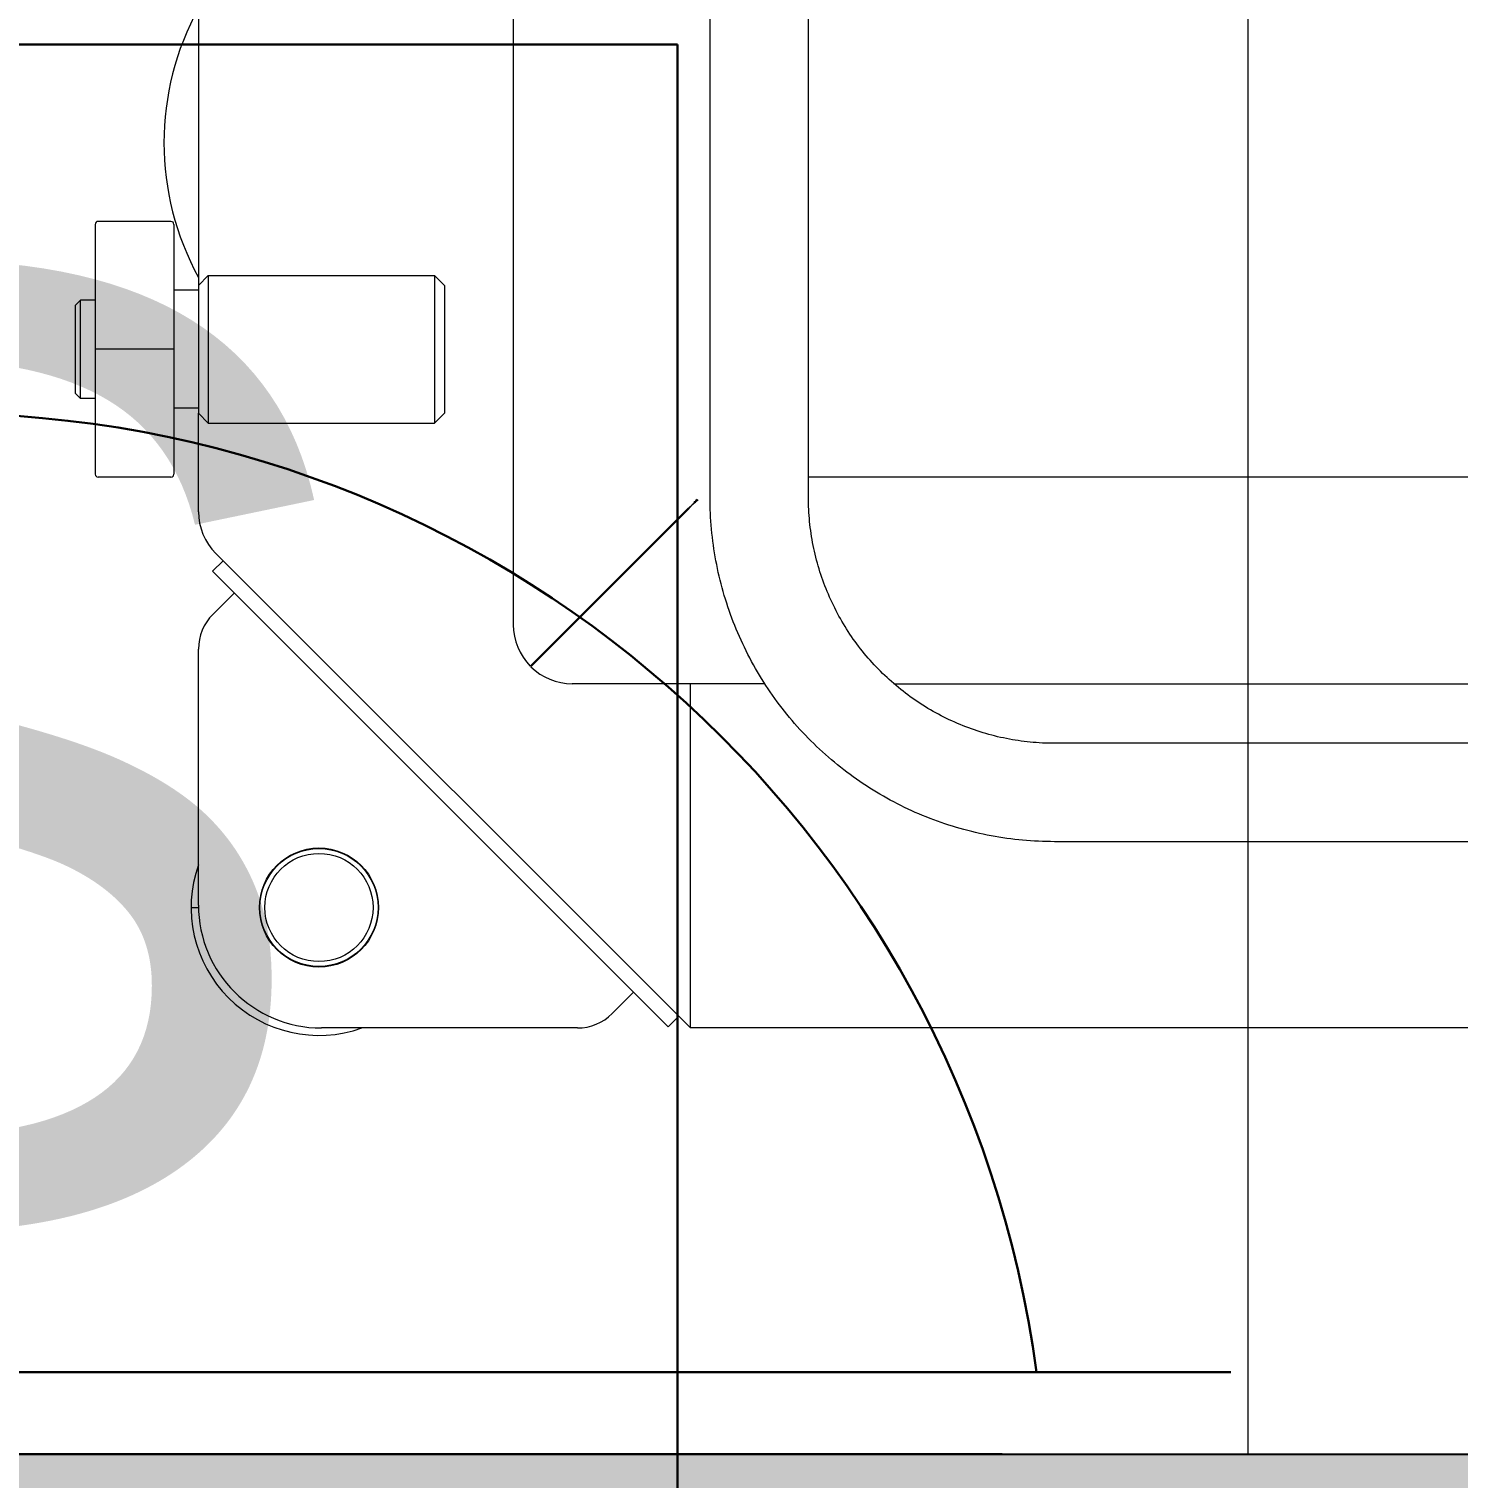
# Model space of a CAD drawing. Extents: x -5598 to 26293, y -3808 to 13850.
# Drawn here: x -732.39 to -717.87, y 2199.76 to 2214.49 of the extents above; entities that cross this region are included whole.
import ezdxf

# ---------------------------------------------------------------- set-up
doc = ezdxf.new("R2010")
doc.units = 0
doc.header["$LTSCALE"] = 100
doc.header["$MEASUREMENT"] = 0
doc.linetypes.add('HIDDEN', pattern=[0.375, 0.25, -0.125])
doc.layers.add('AD', color=5, linetype='Continuous', lineweight=9)
doc.layers.add('AK', color=7, linetype='Continuous', lineweight=15)
for name, color, linetype in [('IZ', 7, 'Continuous'), ('KOLON', 7, 'Continuous'), ('OLCU DIS', 7, 'Continuous'), ('TARAMA', 7, 'Continuous')]:
    doc.layers.add(name, color=color, linetype=linetype)
for name, color, linetype, lineweight, true_color in [('MAKPA ELEKTRIK', 7, 'Continuous', 30, 0x93039a), ('MAKPA GAZ', 7, 'Continuous', 30, 0x046a38), ('MAKPA SIHHI', 7, 'Continuous', 30, 0x428a93)]:
    doc.layers.add(name, color=color, linetype=linetype, lineweight=lineweight, true_color=true_color)
doc.styles.add('MAKPA TESISAT', font='arial.ttf', dxfattribs={"height": 10})
doc.styles.add('olcu', font='romans.shx', dxfattribs={"width": 0.5})
doc.styles.get("Standard").update_dxf_attribs({"font": 'arial.ttf'})
doc.dimstyles.new('1-200', dxfattribs={"dimtxt": 40, "dimasz": 2, "dimexe": 0, "dimexo": 0, "dimgap": 10, "dimtad": 1, "dimdec": 4, "dimrnd": 0.1, "dimzin": 9, "dimdsep": 46, "dimtxsty": 'olcu', "dimblk1": 'SOL', "dimblk2": 'SAG', "dimsah": 1, "dimcen": 0, "dimse1": 1, "dimse2": 1, "dimclre": 13, "dimadec": 0, "dimazin": 0, "dimtfac": 1, "dimtdec": 4, "dimtix": 1, "dimtmove": 2, "dimatfit": 2, "dimldrblk": 'SOL', "dimfxl": 0, "dimtolj": 1, "dimarcsym": 0})
doc.dimstyles.new('MAKPA TESISAT DIM', dxfattribs={"dimscale": 0.7, "dimtxt": 12, "dimasz": 6, "dimexe": 4, "dimexo": 0, "dimgap": 8, "dimtad": 2, "dimtih": 1, "dimtoh": 1, "dimdec": 0, "dimrnd": 5, "dimzin": 0, "dimdsep": 46, "dimtxsty": 'MAKPA TESISAT', "dimblk1": 'OBLIQUE', "dimblk2": 'OBLIQUE', "dimsah": 1, "dimcen": 0, "dimdle": 3, "dimclrd": 256, "dimclre": 256, "dimclrt": 256, "dimadec": 0, "dimazin": 0, "dimtfac": 1, "dimtdec": 0, "dimtix": 1, "dimtofl": 0, "dimtmove": 2, "dimatfit": 3, "dimldrblk": 'OBLIQUE', "dimfxl": 0, "dimtvp": 7, "dimtolj": 1, "dimtzin": 0, "dimarcsym": 0})

# ---------------------------------------------------------------- blocks, each defined once
blk = doc.blocks.new('TASIYICI SISTEM (1.BODRUM KAT)')
at = {"layer": 'TARAMA'}
h = blk.add_hatch(dxfattribs=at)
h.set_pattern_fill('ANSI33', color=253, scale=100)
h.set_pattern_definition([(45, (-5880, -12320), (-17.67766952966368, 17.67766952966369), []), (45, (-5862.322330499999, -12320), (-17.67766952966368, 17.67766952966369), [12.5, -6.25])])
h.paths.add_polyline_path([(-7809.999999842956, -4714.999999974504), (-7849.999999842957, -4714.999999975669), (-7850.00000089231, -10120.00000000105), (-8479.999999241583, -10120.00000000105), (-8479.999999241583, -4715.000000002561), (-8779.999999241583, -4715.000000002561), (-8779.999999241583, -2330), (-8549.999999232386, -2330), (-8549.999999266263, -60), (-6090, -60), (-6090, 30), (-8639.999999232386, 30), (-8639.999999232386, -2260), (-8849.999999241585, -2260), (-8849.999999241585, -4785.00000000256), (-8529.999999241583, -4785.00000000256), (-8529.999999241583, -10160.0000000539), (-5890.000001159148, -10159.99999999988), (-5890, -10120.00000000105), (-7809.999999733643, -10120.00000000105)])
at = {"layer": 'IZ', "color": 8, "linetype": 'HIDDEN'}
blk.add_lwpolyline([(-7809.999999842956, -4714.999999974504), (-6489.999976581181, -4715.000000024331), (-6490.000023418819, -10120.00000002957), (-7809.999999733643, -10120.00000000105)], close=True, dxfattribs=at)
at = {"layer": 'KOLON', "color": 4, "ltscale": 5}
blk.add_lwpolyline([(-7809.999999733643, -10120.00000000105), (-5890, -10120.00000000105), (-5889.999999999986, -10159.99999999988), (-8529.999999241583, -10160.0000000539), (-8529.999999241583, -4785.00000000256), (-8849.999999241585, -4785.00000000256), (-8849.999999241585, -2260), (-8639.999999232386, -2260), (-8639.999999232386, 30), (-6090, 30)], dxfattribs=at)
blk = doc.blocks.new('SOL')
at = {"color": 0}
for p, q in [((0, 30), (0, -6.962459165720928)), ((7.581908020783771, 0), (-6.967154622002339, 0))]:
    blk.add_line(p, q, dxfattribs=at)
blk.add_circle((0, 0), 3, dxfattribs=at)
blk = doc.blocks.new('SAG')
at = {"color": 0}
for p, q in [((0, -30), (0, 6.962459165720928)), ((7.581908020783771, 0), (-6.967154622002339, 0))]:
    blk.add_line(p, q, dxfattribs=at)
blk.add_circle((0, 0), 3, dxfattribs=at)
blk = doc.blocks.new('*D332')
at = {"layer": 'OLCU DIS', "color": 0, "lineweight": -2, "transparency": 16777216}
blk.add_line((21268, -934.9999999999671), (-2967.999999241584, -934.9999999999671), dxfattribs=at)
at = {"layer": 'OLCU DIS', "color": 0, "lineweight": -2, "transparency": 16777216, "xscale": 2, "yscale": 2, "zscale": 2, "rotation": 180}
blk.add_blockref('SAG', (-2969.999999241584, -934.9999999999671), dxfattribs=at)
at = {"layer": 'OLCU DIS', "color": 0, "lineweight": -2, "transparency": 16777216, "xscale": 2, "yscale": 2, "zscale": 2}
blk.add_blockref('SOL', (21270, -934.9999999999671), dxfattribs=at)
at = {"layer": 'OLCU DIS', "color": 0, "transparency": 16777216, "insert": (9295.637683253217, -904.9999999999671), "char_height": 40, "attachment_point": 5, "style": 'olcu'}
blk.add_mtext('\\A1;24240', dxfattribs=at)
blk = doc.blocks.new('OVEN TROLLEY')
at = {"layer": 'AD'}
for p, q in [((52.44859220866906, -8.192975711927147), (52.44859220866906, -5.652676472731287)), ((52.47859574298479, -5.62267293840409), (53.21868292290616, -5.62267293840409)), ((53.24868645723324, -8.19297571192726), (53.24868645723324, -5.652676472731287)), ((49.79828001028486, -6.172737734287466), (49.69826822921765, -6.272749515378335)), ((49.79828001028486, -7.672914450347776), (49.79828001028486, -6.172737734287466)), ((52.09855097490923, -6.172737734287466), (49.79828001028486, -6.172737734287466)), ((52.09855097490923, -7.672914450347776), (52.09855097490923, -6.172737734287466)), ((52.19856275597692, -6.272749515378335), (52.09855097490923, -6.172737734287466)), ((49.69826822921765, -7.572846326778972), (49.69826822921765, -6.272805857902767)), ((52.19856275597692, -6.322755405923772), (52.44859220866906, -6.322755405923772)), ((53.24868645723324, -6.422767186968027), (53.39870412883453, -6.422767186968027)), ((53.39870412883453, -6.422767186968027), (53.39870412883453, -7.422884997690517)), ((53.39870412883453, -6.422767186968027), (53.44871001936859, -6.472773077513465)), ((53.44871001936859, -6.472773077513465), (53.44871001936859, -7.372879107145081)), ((52.47859574298479, -6.922826092329272), (53.21868292290616, -6.922826092329272)), ((53.24868645723324, -7.422884997690517), (53.39870412883453, -7.422884997690517)), ((53.39870412883453, -7.422884997690517), (53.44871001936859, -7.372879107145081)), ((49.79828001028486, -7.672914450347776), (49.69826822921765, -7.572902669303512)), ((52.19856275597692, -7.572902669303512), (52.09855097490923, -7.672914450347776)), ((52.19856275597692, -7.522896778758081), (52.44859220866906, -7.522896778758081)), ((52.09855097490923, -7.672914450347776), (49.79828001028486, -7.672914450347776)), ((52.47859574298479, -8.222979246254452), (53.21868292290616, -8.222979246254452))]:
    blk.add_line(p, q, dxfattribs=at)
for centre, radius, start, end in [((52.47859574298479, -5.652676472731402), 0.030003534321195, 90, 180), ((53.21868292290616, -5.652676472731287), 0.030003534321195, 0, 90), ((49.69826822921765, -9.023073494818505), 2.850748213224147, 331.3112581274623, 28.68874187253774), ((52.47859574298479, -8.192975711927147), 0.030003534321195, 180, 270), ((53.21868292290616, -8.192975711927147), 0.030003534321195, 270, 0)]:
    blk.add_arc(centre, radius, start, end, dxfattribs=at)
for points, start_tangent, end_tangent in [([(52.44859220866906, -6.922826092329272, -68.90168048745853), (52.44873506173586, -6.922826092329272, -68.90022355821189), (52.44887791494272, -6.922826092329272, -68.89876662896525), (52.44894934148157, -6.922826092329272, -68.8980381642794), (52.44902076814912, -6.922826092329272, -68.8973096997186), (52.44905648135443, -6.922826092329272, -68.89694546731317), (52.44909219468843, -6.922826092329272, -68.89658123503278), (52.44912790802196, -6.922826092329272, -68.89621700275237), (52.44914576461894, -6.922826092329272, -68.89603488654966), (52.44916362122729, -6.922826092329272, -68.89585277034693), (52.44921651108314, -6.922826092329272, -68.89567759096137), (52.44926940081072, -6.922826092329272, -68.89550241157579), (52.44937518039375, -6.922826092329272, -68.89515205280465), (52.44948095997676, -6.922826092329272, -68.89480169390848), (52.44958673957159, -6.922826092329272, -68.8944513351373), (52.44979829860983, -6.922826092329272, -68.89375061746999), (52.45000985777585, -6.922826092329272, -68.89304989980268), (52.45022141695368, -6.922826092329272, -68.89234918226036), (52.45043297599192, -6.922826092329272, -68.89164846459306), (52.4505387555981, -6.922826092329272, -68.89129810582189), (52.45064453516977, -6.922826092329272, -68.89094774692573), (52.45075031475277, -6.922826092329272, -68.89059738815459), (52.45080320448039, -6.922826092329272, -68.89042220876898), (52.45085609433578, -6.922826092329272, -68.89024702925842), (52.4509420027083, -6.922826092329272, -68.89008545922597), (52.45102791109218, -6.922826092329272, -68.88992388906853), (52.45119972769759, -6.922826092329272, -68.88960074875364), (52.45137154444216, -6.922826092329272, -68.88927760856375), (52.45154336117535, -6.922826092329272, -68.88895446824883), (52.4518869946536, -6.922826092329272, -68.88830818774403), (52.45223062813181, -6.922826092329272, -68.88766190723925), (52.45257426160957, -6.922826092329272, -68.88701562673445), (52.45291789495956, -6.922826092329272, -68.88636934610464), (52.45308971169276, -6.922826092329272, -68.88604620591475), (52.45326152844915, -6.922826092329272, -68.88572306559985), (52.45343334517096, -6.922826092329272, -68.88539992540996), (52.45351925355485, -6.922826092329272, -68.88523835525251), (52.45360516192739, -6.922826092329272, -68.88507678509504), (52.45372312683036, -6.922826092329272, -68.8849326601176), (52.45384109183794, -6.922826092329272, -68.88478853501509), (52.45407702176032, -6.922826092329272, -68.88450028506017), (52.45431295167089, -6.922826092329272, -68.88421203510524), (52.45454888146502, -6.922826092329272, -68.8839237850253), (52.45502074129751, -6.922826092329272, -68.88334728499042), (52.45549260114183, -6.922826092329272, -68.88277078495555), (52.45596446097476, -6.922826092329272, -68.88219428492067), (52.45643632080771, -6.922826092329272, -68.88161778488579), (52.45667225071827, -6.922826092329272, -68.88132953493087), (52.4569081805124, -6.922826092329272, -68.88104128485094), (52.45714411042297, -6.922826092329272, -68.88075303489599), (52.4572620754419, -6.922826092329272, -68.88060890991852), (52.45738004034489, -6.922826092329272, -68.88046478481604), (52.45752144250434, -6.922826092329272, -68.88034863588408), (52.45766284466378, -6.922826092329272, -68.88023248682705), (52.4579456488426, -6.922826092329272, -68.88000018883811), (52.45822845314965, -6.922826092329272, -68.87976789072414), (52.45851125734032, -6.922826092329272, -68.87953559273515), (52.45907686584984, -6.922826092329272, -68.87907099663221), (52.45964247434756, -6.922826092329272, -68.87860640065428), (52.46020808285664, -6.922826092329272, -68.87814180455135), (52.46077369135434, -6.922826092329272, -68.87767720844839), (52.4610564956614, -6.922826092329272, -68.87744491045942), (52.46133929985205, -6.922826092329272, -68.87721261247046), (52.46162210405453, -6.922826092329272, -68.87698031435647), (52.46176350620213, -6.922826092329272, -68.8768641654245), (52.46190490836156, -6.922826092329272, -68.8767480163675), (52.46206617759877, -6.922826092329272, -68.87666154455641), (52.4622274468478, -6.922826092329272, -68.87657507274528), (52.46254998547361, -6.922826092329272, -68.8764021291231), (52.46287252395982, -6.922826092329272, -68.87622918537586), (52.46319506257429, -6.922826092329272, -68.87605624175364), (52.46384013955809, -6.922826092329272, -68.87571035450922), (52.46448521668196, -6.922826092329272, -68.8753644671398), (52.465130293794, -6.922826092329272, -68.87501857989537), (52.4657753709065, -6.922826092329272, -68.87467269265093), (52.4660979093927, -6.922826092329272, -68.87449974890372), (52.46642044790212, -6.922826092329272, -68.87432680528151), (52.46674298651612, -6.922826092329272, -68.87415386165932), (52.46690425575375, -6.922826092329272, -68.87406738984821), (52.46706552501414, -6.922826092329272, -68.87398091803709), (52.46724051874468, -6.922826092329272, -68.87392741698484), (52.46741551248703, -6.922826092329272, -68.8738739160576), (52.46776549997171, -6.922826092329272, -68.87376691420313), (52.46811548730454, -6.922826092329272, -68.87365991234866), (52.46846547478924, -6.922826092329272, -68.87355291036914), (52.46916544974681, -6.922826092329272, -68.87333890653518), (52.46986542457612, -6.922826092329272, -68.87312490282622), (52.4705653995219, -6.922826092329272, -68.87291089899226), (52.4712653743744, -6.922826092329272, -68.87269689515828), (52.47161536183545, -6.922826092329272, -68.8725898933038), (52.47196534932014, -6.922826092329272, -68.87248289144932), (52.47231533666479, -6.922826092329272, -68.87237588946978), (52.47249033041896, -6.922826092329272, -68.8723223885426), (52.47266532414947, -6.922826092329272, -68.87226888761535), (52.472850649728, -6.922826092329272, -68.87225038968634), (52.47303597544657, -6.922826092329272, -68.87223189163232), (52.47340662672047, -6.922826092329272, -68.87219489577434), (52.47377727787839, -6.922826092329272, -68.87215789991636), (52.47414792917549, -6.922826092329272, -68.87212090393335), (52.47488923174692, -6.922826092329272, -68.87204691221734), (52.47563053417831, -6.922826092329272, -68.87197292037634), (52.47711313920433, -6.922826092329272, -68.87182493669431), (52.47859574423035, -6.922826092329272, -68.87167695313734)], (0.0036566102, 0, 0.0372929954), (0.0379502177, 1e-16, 0.0037879345)), ([(53.21868292290616, -6.922826092329272, -68.87167695313734), (53.22013985214868, -6.922826092329272, -68.87181980621499), (53.22159678140303, -6.922826092329272, -68.87196265941763), (53.22232524596017, -6.922826092329272, -68.87203408595644), (53.22305371064554, -6.922826092329272, -68.87210551262028), (53.22341794293003, -6.922826092329272, -68.87214122582718), (53.22378217520316, -6.922826092329272, -68.8721769391591), (53.22414640761539, -6.922826092329272, -68.87221265249103), (53.22432852369399, -6.922826092329272, -68.87223050909446), (53.22451063988854, -6.922826092329272, -68.87224836569791), (53.22468581928965, -6.922826092329272, -68.87230125555318), (53.22486099866807, -6.922826092329272, -68.87235414528342), (53.22521135756403, -6.922826092329272, -68.87245992486892), (53.22556171633173, -6.922826092329272, -68.87256570445443), (53.22591207509993, -6.922826092329272, -68.87267148403993), (53.22661279277542, -6.922826092329272, -68.87288304308592), (53.22731351043909, -6.922826092329272, -68.87309460225691), (53.22801422810277, -6.922826092329272, -68.87330616142792), (53.22871494565049, -6.922826092329272, -68.8735177204739), (53.22906530454645, -6.922826092329272, -68.8736235000594), (53.22941566331415, -6.922826092329272, -68.8737292796449), (53.22976602221012, -6.922826092329272, -68.87383505923039), (53.22994120158854, -6.922826092329272, -68.87388794896064), (53.23011638097828, -6.922826092329272, -68.87394083881588), (53.23027795113727, -6.922826092329272, -68.87402674718562), (53.23043952128489, -6.922826092329272, -68.87411265555536), (53.23076266149871, -6.922826092329272, -68.87428447216982), (53.23108580180575, -6.922826092329272, -68.87445628890929), (53.23140894199592, -6.922826092329272, -68.87462810564875), (53.23205522262139, -6.922826092329272, -68.87497173912767), (53.23270150311861, -6.922826092329272, -68.87531537260661), (53.23334778362765, -6.922826092329272, -68.87565900608556), (53.23399406414807, -6.922826092329272, -68.87600263943948), (53.23431720445512, -6.922826092329272, -68.87617445617893), (53.23464034464574, -6.922826092329272, -68.8763462729184), (53.23496348496416, -6.922826092329272, -68.87651808965788), (53.23512505511177, -6.922826092329272, -68.8766039980276), (53.23528662527074, -6.922826092329272, -68.87668990639732), (53.23543075024495, -6.922826092329272, -68.87680787129322), (53.23557487523054, -6.922826092329272, -68.87692583631414), (53.23586312517853, -6.922826092329272, -68.87716176623093), (53.23615137525471, -6.922826092329272, -68.87739769614772), (53.23643962520272, -6.922826092329272, -68.87763362606452), (53.23701612526189, -6.922826092329272, -68.8781054857731), (53.23759262528608, -6.922826092329272, -68.87857734560669), (53.23816912532207, -6.922826092329272, -68.87904920544028), (53.23874562534626, -6.922826092329272, -68.87952106527386), (53.23903387543385, -6.922826092329272, -68.87975699519068), (53.23932212538181, -6.922826092329272, -68.87999292510747), (53.23961037545802, -6.922826092329272, -68.88022885489924), (53.23975450043223, -6.922826092329272, -68.88034681992015), (53.23989862542964, -6.922826092329272, -68.88046478481604), (53.24001477447461, -6.922826092329272, -68.88060618697277), (53.24013092340315, -6.922826092329272, -68.88074758912947), (53.24036322152812, -6.922826092329272, -68.88103039331793), (53.24059551951346, -6.922826092329272, -68.88131319763139), (53.24082781749882, -6.922826092329272, -68.88159600181983), (53.24129241360912, -6.922826092329272, -68.8821616103217), (53.24175700970806, -6.922826092329272, -68.8827272188236), (53.24222160569057, -6.922826092329272, -68.88329282732548), (53.24268620178906, -6.922826092329272, -68.88385843582738), (53.24291849977441, -6.922826092329272, -68.88414124014082), (53.24315079789936, -6.922826092329272, -68.88442404432925), (53.24338309588472, -6.922826092329272, -68.88470684864272), (53.24349924493014, -6.922826092329272, -68.88484825067442), (53.24361539387005, -6.922826092329272, -68.88498965283114), (53.24370186568136, -6.922826092329272, -68.88515092207815), (53.24378833760864, -6.922826092329272, -68.88531219132516), (53.24396128125351, -6.922826092329272, -68.88563472994419), (53.24413422486383, -6.922826092329272, -68.88595726843822), (53.24430716848595, -6.922826092329272, -68.88627980705722), (53.24465305584579, -6.922826092329272, -68.88692488404524), (53.24499894310142, -6.922826092329272, -68.88756996115829), (53.24534483034527, -6.922826092329272, -68.88821503827131), (53.24569071770508, -6.922826092329272, -68.88886011538436), (53.2458636613386, -6.922826092329272, -68.88918265387835), (53.24603660496075, -6.922826092329272, -68.88950519249741), (53.24620954871067, -6.922826092329272, -68.8898277309914), (53.24629602052151, -6.922826092329272, -68.88998900023842), (53.246382492321, -6.922826092329272, -68.89015026948543), (53.24643599325224, -6.922826092329272, -68.89032526322414), (53.24648949417166, -6.922826092329272, -68.89050025696284), (53.24659649615057, -6.922826092329272, -68.89085024444026), (53.24670349802489, -6.922826092329272, -68.89120023191765), (53.24681049987554, -6.922826092329272, -68.89155021927007), (53.24702450370511, -6.922826092329272, -68.89225019422489), (53.24723850753514, -6.922826092329272, -68.89295016905471), (53.24745251124829, -6.922826092329272, -68.89365014400954), (53.24766651507831, -6.922826092329272, -68.89435011883937), (53.24777351705722, -6.922826092329272, -68.89470010631678), (53.24788051891971, -6.922826092329272, -68.89505009379418), (53.24798752077036, -6.922826092329272, -68.89540008114658), (53.24804102170161, -6.922826092329272, -68.89557507488529), (53.24809452274926, -6.922826092329272, -68.895750068624), (53.24811302066643, -6.922826092329272, -68.89593539420477), (53.24813151860722, -6.922826092329272, -68.89612071991057), (53.24816851446517, -6.922826092329272, -68.89649137119709), (53.24820551043956, -6.922826092329272, -68.89686202235862), (53.24824250630932, -6.922826092329272, -68.89723267364518), (53.24831649815301, -6.922826092329272, -68.89797397621827), (53.24839048998533, -6.922826092329272, -68.89871527866636), (53.2485384735454, -6.922826092329272, -68.90019788368751), (53.24868645723324, -6.922826092329272, -68.90168048870868)], (0.0372929954, 1e-16, -0.0036566102), (0.0037879345, 0, -0.0379502177))]:
    blk.add_spline(points, degree=3, dxfattribs=dict(at, start_tangent=start_tangent, end_tangent=end_tangent))
at = {"layer": 'AK'}
for p, q in [((5.000589053534441, -0.0220131984563068), (47.1979737024461, -0.0220131984561931)), ((47.1979737024461, -0.0220131984561931), (47.1979737024461, -3.522425535938168)), ((52.02280612103038, -4.846845617180179), (47.1979737024461, -0.0220131984561931)), ((47.31643824044737, -0.1404777364455185), (47.42251675328577, -0.0343992234788857)), ((47.42251675328577, -0.0343992234788857), (52.0546118161468, -4.666494286351281)), ((48.3464228432566, -0.021881148533339), (50.94841549259704, -0.021881148533339)), ((47.77464517052871, -0.3865276407332203), (47.99282780024792, -0.1683450108741908)), ((51.57848971334157, -1.247025466652073), (51.57348912428721, -1.247025466652073)), ((52.243568057468, -1.247025466652073), (52.1973197515648, -1.247025466652073)), ((52.19856275597692, -1.272028411913083), (52.19856275597692, -3.874021061265239)), ((8.701024953151318, -1.916256584587926), (43.4975378028406, -1.916256584587926)), ((8.701024953151318, -2.916374395287221), (43.4975378028406, -2.916374395286994)), ((45.12838423350454, -3.522425535938168), (23.99524049405579, -3.522425535938281)), ((46.44011616649217, -3.522425535938168), (48.39811507530373, -3.522425535938053)), ((48.81887844302116, -3.694660953723313), (47.22090533585865, -5.292634060873978)), ((48.82595034381972, -3.70173285462647), (47.22797723677365, -5.299705961684137)), ((48.99818576172115, -12.21351469518845), (48.99818576172115, -4.122496222343671)), ((52.05209889350805, -4.227616104145909), (51.83391626377703, -4.445798733981746)), ((51.94853330330793, -4.772572799317913), (52.0546118161468, -4.666494286351281)), ((52.19856275597692, -5.271159668650852), (52.19856275597692, -6.272749515378335)), ((45.99783232961214, -5.416554677847216), (45.99783232961214, -14.9173121060594)), ((46.99795014032257, -5.416554677847216), (46.99795014032257, -14.91731210605928)), ((47.1979737024461, -5.319619633315597), (47.1979737024461, -5.325207506690617)), ((23.99524049405579, -5.62267293840409), (45.99783232961214, -5.62267293840409)), ((52.19856275597692, -74.59823857072035), (52.19856275597692, -6.272805857902767))]:
    blk.add_line(p, q, dxfattribs=at)
for radius in [0.6050712754774327, 0.6000706864239002, 0.5500647958885753]:
    blk.add_circle((50.97341843786977, -1.247025466652073), radius, dxfattribs=at)
for centre, radius, start, end in [((50.97341843786977, -1.247025466652073), 1.300153153918446, 340.453028560935, 109.5469714402209), ((48.3464228432566, -0.5219400538712762), 0.5000589053532501, 90, 135.0000000005296), ((50.94841549259704, -1.272028411913083), 1.250147263383124, 0, 90), ((48.39811507530373, -4.122496222343671), 0.6000706864239002, 45.47747035567012, 90), ((48.39811507530373, -4.122496222343671), 0.6000706864239002, 0, 44.522529644353), ((51.69850385063898, -3.874021061265239), 0.5000589053532501, 315.0000000005297, 0), ((51.59849206955992, -5.271159668650852), 0.6000706864239002, 0, 44.99999999947031)]:
    blk.add_arc(centre, radius, start, end, dxfattribs=at)
for points, start_tangent, end_tangent in [([(52.27357159178371, -1.247025466652073, -73.05216940189051), (52.27342873858868, -1.247025466652073, -73.05071247264387), (52.27328588538227, -1.247025466652073, -73.04925554339722), (52.27321445884296, -1.247025466652073, -73.04852707871137), (52.27314303230365, -1.247025466652073, -73.04779861415058), (52.2731073189701, -1.247025466652073, -73.04743438174516), (52.27307160563657, -1.247025466652073, -73.04707014946473), (52.27303589243081, -1.247025466652073, -73.04670591718433), (52.27301803570604, -1.247025466652073, -73.04652380098163), (52.27300017909726, -1.247025466652073, -73.04634168477894), (52.27294728936964, -1.247025466652073, -73.04616650539333), (52.27289439951424, -1.247025466652073, -73.04599132600775), (52.27278861993124, -1.247025466652073, -73.04564096723662), (52.27268284034778, -1.247025466652073, -73.04529060834044), (52.27257706088118, -1.247025466652073, -73.04494024956931), (52.27236550171514, -1.247025466652073, -73.044239531902), (52.27215394254868, -1.247025466652073, -73.04353881423465), (52.27194238349909, -1.247025466652073, -73.04283809669235), (52.27173082433307, -1.247025466652073, -73.04213737902505), (52.27162504474961, -1.247025466652073, -73.04178702025388), (52.2715192651434, -1.247025466652073, -73.04143666135772), (52.27141348568817, -1.247025466652073, -73.04108630258655), (52.27136059584461, -1.247025466652073, -73.04091112320098), (52.27130770611699, -1.247025466652073, -73.04073594369041), (52.27122179774447, -1.247025466652073, -73.04057437365795), (52.2711358893606, -1.247025466652073, -73.0404128035005), (52.2709640726274, -1.247025466652073, -73.0400896631856), (52.27079225590557, -1.247025466652073, -73.0397665229957), (52.27062043914918, -1.247025466652073, -73.0394433826808), (52.27027680567096, -1.247025466652073, -73.03879710217602), (52.26993317232095, -1.247025466652073, -73.0381508216712), (52.2695895388432, -1.247025466652073, -73.03750454116641), (52.26924590535361, -1.247025466652073, -73.03685826053662), (52.26907408863178, -1.247025466652073, -73.03653512034674), (52.26890227187539, -1.247025466652073, -73.03621198003181), (52.26873045514218, -1.247025466652073, -73.03588883984193), (52.2686445467815, -1.247025466652073, -73.03572726968449), (52.26855863839716, -1.247025466652073, -73.03556569952704), (52.2684406735178, -1.247025466652073, -73.03542157454955), (52.26832270861485, -1.247025466652073, -73.03527744944708), (52.26808677869246, -1.247025466652073, -73.03498919949214), (52.2678508487819, -1.247025466652073, -73.03470094953724), (52.26761491885997, -1.247025466652073, -73.03441269945726), (52.26714305902703, -1.247025466652073, -73.03383619942238), (52.26667119918271, -1.247025466652073, -73.03325969938753), (52.26619933947803, -1.247025466652073, -73.03268319935266), (52.26572747964507, -1.247025466652073, -73.03210669931778), (52.26549154973451, -1.247025466652073, -73.03181844936283), (52.26525561981257, -1.247025466652073, -73.0315301992829), (52.26501968990202, -1.247025466652073, -73.03124194932795), (52.26490172499904, -1.247025466652073, -73.03109782435052), (52.26478375997963, -1.247025466652073, -73.03095369924802), (52.26464235782021, -1.247025466652073, -73.03083755031605), (52.264500955789, -1.247025466652073, -73.03072140125904), (52.26421815148193, -1.247025466652073, -73.03048910327009), (52.26393534730311, -1.247025466652073, -73.0302568051561), (52.26365254298421, -1.247025466652073, -73.03002450716714), (52.26308693447515, -1.247025466652073, -73.02955991106418), (52.26252132597744, -1.247025466652073, -73.02909531508627), (52.26195571747972, -1.247025466652073, -73.02863071898332), (52.2613901089702, -1.247025466652073, -73.02816612288038), (52.26110730479135, -1.247025466652073, -73.0279338248914), (52.26082450047249, -1.247025466652073, -73.02770152690243), (52.26054169629366, -1.247025466652073, -73.02746922878845), (52.26040029413421, -1.247025466652073, -73.02735307985645), (52.26025889196296, -1.247025466652073, -73.02723693079949), (52.26009762271438, -1.247025466652073, -73.02715045898837), (52.25993635347672, -1.247025466652073, -73.02706398717727), (52.2596138149673, -1.247025466652073, -73.02689104355505), (52.2592912763647, -1.247025466652073, -73.02671809980782), (52.25896873787847, -1.247025466652073, -73.02654515618563), (52.25832366075461, -1.247025466652073, -73.0261992689412), (52.25767858364258, -1.247025466652073, -73.02585338157176), (52.25703350653054, -1.247025466652073, -73.02550749432736), (52.2563884295349, -1.247025466652073, -73.02516160708294), (52.25606589093228, -1.247025466652073, -73.0249886633357), (52.25574335242288, -1.247025466652073, -73.02481571971349), (52.25542081393665, -1.247025466652073, -73.0246427760913), (52.25525954457122, -1.247025466652073, -73.02455630428018), (52.25509827531038, -1.247025466652073, -73.02446983246908), (52.25492328156849, -1.247025466652073, -73.02441633141682), (52.25474828783751, -1.247025466652073, -73.02436283048958), (52.25439830048104, -1.247025466652073, -73.02425582863509), (52.25404831300818, -1.247025466652073, -73.0241488267806), (52.25369832552392, -1.247025466652073, -73.02404182480112), (52.25299835070597, -1.247025466652073, -73.02382782096716), (52.25229837574886, -1.247025466652073, -73.02361381725821), (52.25159840091953, -1.247025466652073, -73.02339981342423), (52.25089842597378, -1.247025466652073, -73.02318580959026), (52.25054843861732, -1.247025466652073, -73.02307880773577), (52.25019845113262, -1.247025466652073, -73.02297180588128), (52.24984846365975, -1.247025466652073, -73.0228648039018), (52.24967346990604, -1.247025466652073, -73.02281130297456), (52.24949847617551, -1.247025466652073, -73.0227578020473), (52.24931315059654, -1.247025466652073, -73.0227393041183), (52.2491278250062, -1.247025466652073, -73.02272080606431), (52.2487571737323, -1.247025466652073, -73.0226838102063), (52.2483865224466, -1.247025466652073, -73.02264681434832), (52.24801587114904, -1.247025466652073, -73.0226098183653), (52.24727456870585, -1.247025466652073, -73.02253582664933), (52.24653326613485, -1.247025466652073, -73.02246183480831), (52.24505066110886, -1.247025466652073, -73.02231385112631), (52.24356805608238, -1.247025466652073, -73.02216586756931)], (-0.0036566102, 0, 0.0372929954), (-0.0379502177, -1e-16, 0.0037879345)), ([(43.49753787296947, -1.916256584587926), (43.82051612915836, -1.931188334000694), (44.1407388632591, -1.975856181711376), (44.45547384755343, -2.04987899198886), (44.76203597920846, -2.152625225053498), (45.057809603907, -2.283218188735189), (45.34027142364663, -2.440543724934058), (45.60701145877223, -2.623259473882967), (45.85575408147985, -2.829806579614455), (46.08437709356064, -3.058422785869196), (46.29093000533191, -3.307157589180746), (46.47365065612247, -3.573888899397502), (46.63098012966235, -3.856340970366544), (46.76157625696521, -4.152104151446792), (46.86432481541429, -4.45865497154875), (46.93834927527347, -4.773378232552087), (46.98301807385302, -5.093588730215515), (46.99795014032257, -5.416554677847216)], (4.396593460599999, -8.82999924e-08), (7.3e-15, -4.3965934595)), ([(43.4975378028406, -2.916374395286994), (43.7426080853505, -2.928413305303478), (43.98531829270665, -2.964414106577122), (44.22333113374757, -3.024030148412522), (44.4543543405424, -3.106687318405533), (44.6761632406791, -3.211589719715902), (44.88662150786818, -3.337727067794048), (45.0837025172717, -3.483884800586336), (45.26550802012786, -3.648655248770865), (45.43028728798378, -3.830451833328652), (45.5764531486028, -4.027523585746394), (45.70259803206989, -4.237972835765503), (45.80750688550176, -4.459772625693404), (45.8901694016357, -4.690787074726359), (45.94978936791298, -4.928791170718569), (45.98579260137046, -5.171492870582597), (45.99783232961214, -5.416554677847216)], (3.140259412799998, 5.4e-15), (5.4e-15, -3.140259412799998)), ([(47.22797723677365, -5.299705961684137), (47.19145512057582, -5.330758331797483), (47.1802602209908, -5.34033560046214)], (-0.0382254134999999, -0.0324336829000001), (-0.0380563159, -0.0326320899000001)), ([(47.22090533585865, -5.292634060873978), (47.18985296585002, -5.329156177083405), (47.18027569706907, -5.340351076528802)], (-0.0324336828999999, -0.0382254135000001), (-0.0326320898999999, -0.0380563159000001)), ([(47.1802602209908, -5.34033560046214), (47.15538068238526, -5.361810579535017), (47.1201989283262, -5.392862949531944)], (-0.0484522762999999, -0.0415462978000001), (-0.0474954217999999, -0.0426366733000001)), ([(47.18027569706907, -5.340351076528802), (47.15880071811247, -5.365230615145947), (47.1277483481275, -5.400412369321543)], (-0.0415462977999999, -0.0484522763000001), (-0.0426366732999999, -0.0474954218000001))]:
    blk.add_spline(points, degree=3, dxfattribs=dict(at, start_tangent=start_tangent, end_tangent=end_tangent))
blk = doc.blocks.new('_OBLIQUE')
at = {"color": 0, "linetype": 'ByBlock', "lineweight": -2}
blk.add_line((-0.5, -0.5), (0.5, 0.5), dxfattribs=at)
blk = doc.blocks.new('*D994')
at = {"layer": 'MAKPA SIHHI', "lineweight": -2, "transparency": 16777216}
for p, q in [((-609.9999999999998, 2199.999999998956), (-609.9999999999998, 2108.561184298831)), ((-778.2564595205159, 2199.336191353317), (-778.2564595205159, 2108.561184298831)), ((-607.8999999999997, 2111.361184298831), (-780.356459520516, 2111.361184298831))]:
    blk.add_line(p, q, dxfattribs=at)
at = {"layer": 'MAKPA SIHHI', "lineweight": -2, "transparency": 16777216, "xscale": 4.199999999999998, "yscale": 4.199999999999998, "zscale": 4.199999999999998, "rotation": 180}
blk.add_blockref('_OBLIQUE', (-778.2564595205159, 2111.361184298831), dxfattribs=at)
at = {"layer": 'MAKPA SIHHI', "lineweight": -2, "transparency": 16777216, "xscale": 4.199999999999998, "yscale": 4.199999999999998, "zscale": 4.199999999999998}
blk.add_blockref('_OBLIQUE', (-609.9999999999998, 2111.361184298831), dxfattribs=at)
at = {"layer": 'MAKPA SIHHI', "transparency": 16777216, "insert": (-694.1282297602579, 2100.655454421614), "char_height": 10, "attachment_point": 5, "style": 'MAKPA TESISAT'}
blk.add_mtext('\\A1;170', dxfattribs=at)
blk = doc.blocks.new('*D1005')
at = {"layer": 'MAKPA SIHHI', "lineweight": -2, "transparency": 16777216}
for p, q in [((-749.7533808635154, 2197.232070836355), (-749.7533808635153, 2517.767929162604)), ((-610.0000000024922, 2515.667929162604), (-752.5533808635154, 2515.667929162604)), ((-609.9999999999998, 2199.332070836355), (-752.5533808635154, 2199.332070836355))]:
    blk.add_line(p, q, dxfattribs=at)
at = {"layer": 'MAKPA SIHHI', "lineweight": -2, "transparency": 16777216, "xscale": 4.199999999999998, "yscale": 4.199999999999998, "zscale": 4.199999999999998}
for p, rotation in [((-749.7533808635153, 2515.667929162604), 90), ((-749.7533808635154, 2199.332070836355), 270)]:
    blk.add_blockref('_OBLIQUE', p, dxfattribs=dict(at, rotation=rotation))
at = {"layer": 'MAKPA SIHHI', "transparency": 16777216, "insert": (-766.4345541240889, 2357.49999999948), "char_height": 10, "attachment_point": 5, "style": 'MAKPA TESISAT'}
blk.add_mtext('\\A1;315', dxfattribs=at)
blk = doc.blocks.new('ELK.SALTER')
at = {"layer": 'MAKPA ELEKTRIK'}
blk.add_lwpolyline([(-7.5, -15), (7.5, -15), (7.5, 0), (-7.5, 0)], close=True, dxfattribs=at)
blk.add_text('S', height=9.6, dxfattribs=at).set_placement((-4.4159769196558, -12.67135938831734))
blk = doc.blocks.new('*D1068')
at = {"layer": 'MAKPA GAZ', "lineweight": -2, "transparency": 16777216}
for p, q in [((-762.5317205052996, 2199.332070836351), (-762.5317205052996, 2392.035892867825)), ((-609.9999999999998, 2189.999999998954), (-609.9999999999998, 2392.035892867825)), ((-607.8999999999997, 2389.235892867825), (-764.6317205052999, 2389.235892867825))]:
    blk.add_line(p, q, dxfattribs=at)
at = {"layer": 'MAKPA GAZ', "lineweight": -2, "transparency": 16777216, "xscale": 4.199999999999998, "yscale": 4.199999999999998, "zscale": 4.199999999999998, "rotation": 180}
blk.add_blockref('_OBLIQUE', (-762.5317205052996, 2389.235892867825), dxfattribs=at)
at = {"layer": 'MAKPA GAZ', "lineweight": -2, "transparency": 16777216, "xscale": 4.199999999999998, "yscale": 4.199999999999998, "zscale": 4.199999999999998}
blk.add_blockref('_OBLIQUE', (-609.9999999999998, 2389.235892867825), dxfattribs=at)
at = {"layer": 'MAKPA GAZ', "transparency": 16777216, "insert": (-686.2658602526498, 2399.941622745041), "char_height": 10, "attachment_point": 5, "style": 'MAKPA TESISAT'}
blk.add_mtext('\\A1;155', dxfattribs=at)
blk = doc.blocks.new('ELK.KABLO')
at = {"layer": 'MAKPA ELEKTRIK'}
blk.add_line((-13.125, 1.5), (13.125, 1.5), dxfattribs=at)
blk.add_arc((0, 0), 11.25, 7.662255660791529, 172.3377443392085, dxfattribs=at)

msp = doc.modelspace()

# ---------------------------------------------------------------- linework, layer by layer
at = {"layer": 'AD', "linetype": 'HIDDEN'}
msp.add_lwpolyline([(-1170, 2359.999999998956), (-1170, 2199.999999998957), (-720, 2199.999999998956), (-720, 2359.999999998956)], close=True, dxfattribs=at)

# ---------------------------------------------------------------- block references
at = {"layer": 'AK', "rotation": 180}
msp.add_blockref('OVEN TROLLEY', (-678.4705610021399, 2204.310057637898), dxfattribs=at)
at = {"layer": 'KOLON'}
msp.add_blockref('TASIYICI SISTEM (1.BODRUM KAT)', (5880, 12320), dxfattribs=at)
at = {"layer": 'MAKPA ELEKTRIK', "rotation": 180}
msp.add_blockref('ELK.SALTER', (-733.3000000000003, 2199.332070836351), dxfattribs=at)
at = {"layer": 'MAKPA ELEKTRIK'}
msp.add_blockref('ELK.KABLO', (-733.3000000000003, 2199.332070836351), dxfattribs=at)

# ---------------------------------------------------------------- dimensions: what is measured, and where the dimension line sits
at = {"layer": 'MAKPA GAZ'}
dim = msp.add_linear_dim(base=(-762.5317205052996, 2389.235892867825), p1=(-609.9999999999998, 2189.999999998954), p2=(-762.5317205052996, 2199.332070836351), dimstyle='MAKPA TESISAT DIM', override={"dimfxl": 0}, dxfattribs=at)
dim.commit()
dim.dimension.update_dxf_attribs({"geometry": '*D1068', "text_midpoint": (-686.2658602526498, 2399.941622745041)})
at = {"layer": 'MAKPA SIHHI'}
dim = msp.add_linear_dim(base=(-749.7533808635153, 2515.667929162604), p1=(-609.9999999999998, 2199.332070836355), p2=(-610.0000000024922, 2515.667929162604), angle=90, dimstyle='MAKPA TESISAT DIM', override={"dimfxl": 0}, dxfattribs=at)
dim.commit()
dim.dimension.update_dxf_attribs({"geometry": '*D1005', "text_midpoint": (-766.4345541240889, 2357.49999999948)})
dim = msp.add_linear_dim(base=(-778.2564595205159, 2111.361184298831), p1=(-609.9999999999998, 2199.999999998956), p2=(-778.2564595205159, 2199.336191353317), dimstyle='MAKPA TESISAT DIM', override={"dimfxl": 0}, dxfattribs=at)
dim.commit()
dim.dimension.update_dxf_attribs({"geometry": '*D994', "text_midpoint": (-694.1282297602579, 2100.655454421614)})
at = {"layer": 'OLCU DIS', "color": 7}
dim = msp.add_linear_dim(base=(-2969.999999241584, -934.9999999999671), p1=(21270, -634.9999999999673), p2=(-2969.999999241583, 7534.999999997421), dimstyle='1-200', dxfattribs=at)
dim.commit()
dim.dimension.update_dxf_attribs({"geometry": '*D332', "text_midpoint": (9295.637683253217, -904.9999999999671), "dimtype": 160})

doc.saveas('drawing.dxf')
